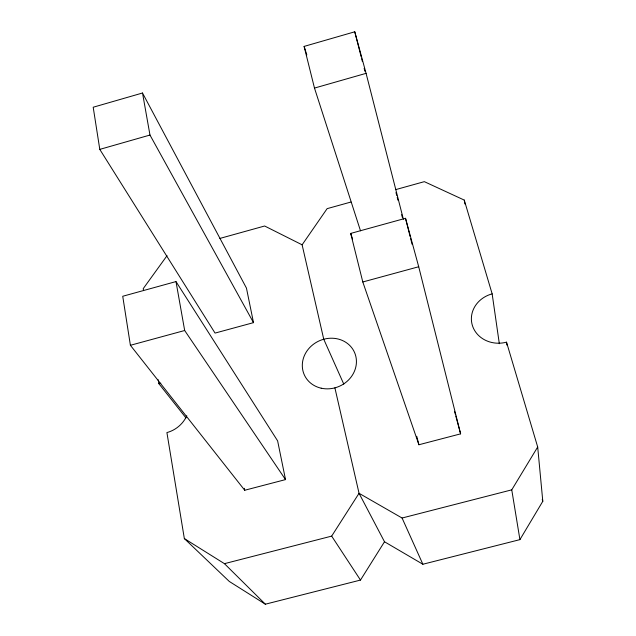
<?xml version="1.0" encoding="UTF-8"?>
<svg xmlns="http://www.w3.org/2000/svg" width="636" height="636" viewBox="0 0 636 636"><rect width="100%" height="100%" fill="white"/><g stroke="black" fill="none" stroke-linecap="round" stroke-linejoin="round"><path stroke-width="0.95" d="M334.894 387.857L359.046 493.298L384.502 541.761L422.876 564.243L519.922 539.63L542.802 501.287L537.69 446.997L506.518 342.168A28.056 25.154 -8.5 0 1 472.317 325.25A28.056 25.154 -8.5 0 1 492.153 293.856L464.264 200.086L424.339 181.657L395.751 189.6M519.922 539.63L511.757 489.847L537.69 446.997M186.801 415.761A27.42 24.144 -37.7 0 1 166.91 432.575L184.345 538.573L229.294 581.447L265.355 604.2L360.485 580.072L384.502 541.761M184.345 538.573L224.436 563.663L331.666 536.116L359.046 493.298L402.079 518.022L422.876 564.243M343.782 384.12L323.748 339.234L302.116 244.812L327.127 208.648L350.953 202.033M167.037 255.68L143.227 288.641L143.545 290.604M142.512 93.007L93.198 107.23L99.788 149.381L215.055 333.089L253.502 322.643L246.45 288.092L142.512 93.007L149.977 135.047L253.502 322.643M360.509 230.836L314.486 88.078L304.111 46.404L354.769 31.8L366.074 73.347L403.383 219.277M99.788 149.381L149.977 135.047M314.486 88.078L366.074 73.347M219.857 238.436L264.64 226.003L302.116 244.812M175.989 281.581L122.732 296.265L130.396 345.292L244.725 490.253L285.524 479.6L277.622 440.867L175.989 281.581L184.679 330.505L285.524 479.6M350.698 233.42L405.522 218.299L418.711 266.746L460.615 433.855L418.909 444.755L362.798 281.979L350.698 233.42L352.598 239.049M130.396 345.292L184.679 330.505M362.798 281.979L418.711 266.746M402.079 518.022L511.757 489.847M224.436 563.663L265.355 604.2M158.213 379.756L158.865 383.675L185.927 417.844M331.666 536.116L360.485 580.072M304.111 46.404L306.814 54.903M542.246 499.387L542.802 501.287M454.509 411.309L455.273 414.131M455.781 416.008L460.615 433.855M354.769 31.8L361.184 56.827M361.677 58.751L362.417 61.636M364.142 68.37L364.881 71.256M395.982 192.525L396.721 195.411M397.214 197.335L397.953 200.221M401.658 214.658L402.397 217.544M416.747 436.288L418.909 444.755M405.522 218.299L410.133 236.584M410.618 238.508L412.08 244.28M244.359 488.313L244.725 490.253M464.264 200.086L464.908 203.997M492.153 293.856L499.324 343.694M506.518 342.168L506.9 345.086M158.865 383.675A27.42 24.144 -37.7 0 1 160.789 383.222M321.18 388.191A27.507 24.852 -24.5 0 0 355.802 356.224A27.507 24.852 -24.5 0 0 311.115 346.199A27.507 24.852 -24.5 0 0 321.18 388.191"/></g></svg>
